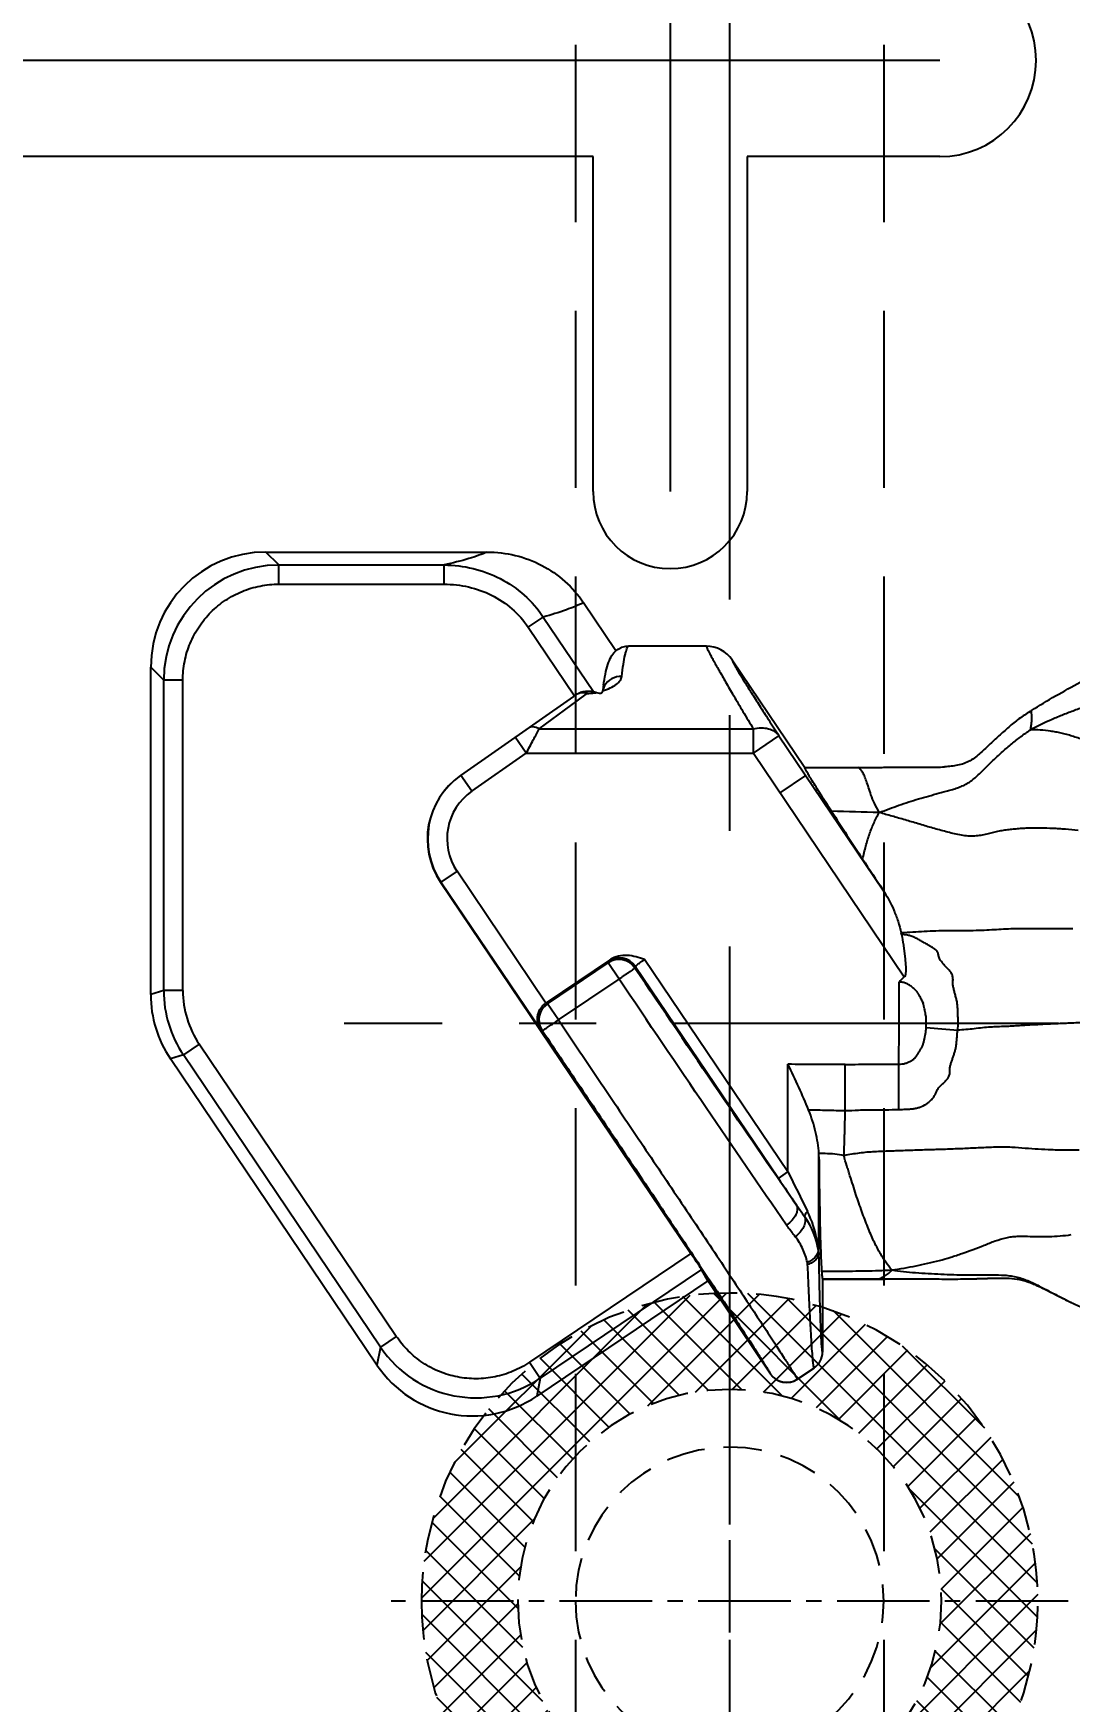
# Model space of a CAD drawing. Header units: millimetres. Extents: x 23075 to 24509, y -21593 to -20579.
# Drawn here: x 24249 to 24275.9, y -20974.49 to -20931.18 of the extents above; entities that cross this region are included whole.
import ezdxf

# ---------------------------------------------------------------- set-up
doc = ezdxf.new("R2010")
doc.units = ezdxf.units.MM
doc.header["$LTSCALE"] = 8
for name, pattern in [('CENTER', [2, 1.25, -0.25, 0.25, -0.25]), ('CENTER2', [1.125, 0.75, -0.125, 0.125, -0.125]), ('HIDDEN', [0.375, 0.25, -0.125]), ('HIDDEN2', [0.1875, 0.125, -0.0625])]:
    doc.linetypes.add(name, pattern=pattern)
doc.layers.get('DEFPOINTS').update_dxf_attribs({"color": 6})
for name, color, linetype in [('Cav-cor', 30, 'Continuous'), ('CL', 1, 'Continuous'), ('WT', 4, 'Continuous')]:
    doc.layers.add(name, color=color, linetype=linetype)
doc.layers.add('dim', color=3, linetype='Continuous', lineweight=15)
doc.styles.get("Standard").update_dxf_attribs({"font": 'txt.shx', "width": 0.8, "bigfont": 'chineset.shx'})
doc.dimstyles.new('ISO-25', dxfattribs={"dimtxt": 5, "dimasz": 4, "dimexe": 0.3, "dimexo": 0.3, "dimtad": 0, "dimzin": 1, "dimdsep": 46, "dimtxsty": 'Standard', "dimcen": 0, "dimclrd": 3, "dimclre": 3, "dimclrt": 3, "dimazin": 0, "dimtfac": 1, "dimtofl": 0, "dimtmove": 0, "dimatfit": 0, "dimfxl": 0, "dimarcsym": 0})

# ---------------------------------------------------------------- blocks, each defined once
blk = doc.blocks.new('*D27606')
at = {"layer": 'DEFPOINTS', "color": 0}
for p in [(24332.076, -20963.885), (24132.076, -20982.885), (24132.076, -21079.036)]:
    blk.add_point(p, dxfattribs=at)
at = {"layer": 'dim', "color": 3, "lineweight": -2}
for p, q in [((24332.076, -20964.185), (24332.076, -21079.336)), ((24132.076, -20983.185), (24132.076, -21079.336)), ((24136.076, -21079.036), (24222.784, -21079.036)), ((24328.076, -21079.036), (24241.368, -21079.036))]:
    blk.add_line(p, q, dxfattribs=at)
at = {"layer": 'dim', "color": 3}
for points in [[(24136.076, -21078.37), (24136.076, -21079.703), (24132.076, -21079.036)], [(24328.076, -21079.703), (24328.076, -21078.37), (24332.076, -21079.036)]]:
    blk.add_solid(points, dxfattribs=at)
at = {"layer": 'dim', "color": 3, "insert": (24232.076, -21079.036), "char_height": 5, "attachment_point": 5}
blk.add_mtext('200.00', dxfattribs=at)
blk = doc.blocks.new('20150513.114820')
at = {"layer": 'WT', "linetype": 'Continuous'}
h = blk.add_hatch(dxfattribs=at)
h.set_pattern_fill('ANSI37', color=125, scale=5, angle=270, style=0)
h.set_pattern_definition([(315, (23425.0146, -23957.4168), (0.441941738, 0.441941738), []), (45, (23425.0146, -23957.4168), (-0.441941738, 0.441941738), [])])
h.paths.add_polyline_path([(8, 0), (5.5, 0, 1), (-5.5, 0), (-8, 0, -1)])
h.paths.add_polyline_path([(-8, 0), (-5.5, 0, 0.414214), (0, -5.5, 0.414214), (5.5, 0), (8, 0, -0.414214), (0, -8, -0.414214)])
at = {"layer": 'WT', "color": 125, "linetype": 'CENTER2', "ltscale": 0.4}
for p, q in [((0, 8.788), (0, -8.788)), ((8.788, 0), (-8.788, 0))]:
    blk.add_line(p, q, dxfattribs=at)
at = {"layer": 'WT', "color": 125, "linetype": 'HIDDEN2'}
for radius in [8, 5.5, 4]:
    blk.add_circle((0, 0), radius, dxfattribs=at)

msp = doc.modelspace()

# ---------------------------------------------------------------- linework, layer by layer
at = {"layer": 'Cav-cor', "color": 241}
for p, q in [((24265.533, -20920.673), (24265.533, -20943.08)), ((24272.533, -20931.885), (24179.076, -20931.885)), ((24263.533, -20934.385), (24235.076, -20934.385)), ((24263.533, -20943.08), (24263.533, -20934.385)), ((24272.533, -20934.385), (24267.533, -20934.385)), ((24267.533, -20934.385), (24267.533, -20943.08)), ((24255.039, -20944.649), (24260.784, -20944.649)), ((24255.375, -20944.985), (24255.039, -20944.649)), ((24255.375, -20944.985), (24259.667, -20944.985)), ((24255.375, -20945.483), (24255.375, -20944.985)), ((24259.667, -20945.483), (24259.667, -20944.985)), ((24255.375, -20945.483), (24259.667, -20945.483)), ((24264.127, -20947.212), (24263.285, -20945.964)), ((24261.849, -20946.6), (24262.24, -20946.336)), ((24262.24, -20946.336), (24263.546, -20948.272)), ((24261.849, -20946.6), (24263.049, -20948.38)), ((24264.103, -20947.232), (24264.127, -20947.212)), ((24264.127, -20947.212), (24264.187, -20947.168)), ((24266.472, -20947.091), (24264.453, -20947.091)), ((24252.386, -20947.974), (24252.05, -20947.637)), ((24252.05, -20956.136), (24252.05, -20947.637)), ((24267.139, -20947.445), (24269.025, -20950.241)), ((24252.884, -20947.974), (24252.386, -20947.974)), ((24252.386, -20956.034), (24252.386, -20947.974)), ((24252.884, -20956.034), (24252.884, -20947.974)), ((24263.024, -20948.397), (24260.088, -20950.452)), ((24262.134, -20949.241), (24263.12, -20948.514)), ((24263.12, -20948.514), (24263.356, -20948.339)), ((24263.301, -20948.266), (24263.348, -20948.262)), ((24263.356, -20948.339), (24263.377, -20948.324)), ((24263.781, -20948.264), (24263.781, -20948.261)), ((24261.798, -20949.869), (24261.51, -20949.457)), ((24262.134, -20949.241), (24267.692, -20949.241)), ((24267.692, -20949.869), (24267.692, -20949.241)), ((24267.692, -20949.869), (24268.358, -20949.419)), ((24268.358, -20949.419), (24271.056, -20953.418)), ((24260.386, -20950.857), (24261.798, -20949.869)), ((24261.798, -20949.869), (24267.692, -20949.869)), ((24267.692, -20949.869), (24271.611, -20955.679)), ((24270.412, -20950.242), (24270.412, -20950.242)), ((24260.386, -20950.857), (24260.098, -20950.446)), ((24268.385, -20950.897), (24269.052, -20950.447)), ((24260.001, -20952.935), (24259.584, -20953.216)), ((24262.309, -20956.357), (24260.001, -20952.935)), ((24259.575, -20953.223), (24259.584, -20953.216)), ((24259.575, -20953.223), (24266.072, -20962.856)), ((24262.168, -20957.047), (24259.584, -20953.216)), ((24263.98, -20955.23), (24262.312, -20956.355)), ((24262.348, -20956.375), (24263.922, -20955.313)), ((24263.922, -20955.313), (24263.931, -20955.269)), ((24264.206, -20955.734), (24263.922, -20955.313)), ((24264.62, -20955.449), (24264.628, -20955.405)), ((24268.341, -20960.91), (24264.628, -20955.405)), ((24268.591, -20960.741), (24264.871, -20955.225)), ((24262.632, -20956.796), (24264.206, -20955.734)), ((24271.472, -20959.118), (24271.475, -20955.817)), ((24252.386, -20956.034), (24252.05, -20956.136)), ((24252.884, -20956.034), (24252.386, -20956.034)), ((24262.312, -20956.355), (24262.348, -20956.375)), ((24262.632, -20956.796), (24262.348, -20956.375)), ((24272.1, -20956.356), (24272.116, -20956.343)), ((24272.115, -20956.344), (24272.1, -20956.355)), ((24272.1, -20956.355), (24272.1, -20956.356)), ((24262.168, -20957.047), (24262.213, -20957.073)), ((24252.897, -20957.705), (24252.561, -20957.808)), ((24253.31, -20957.426), (24252.897, -20957.705)), ((24258.012, -20965.288), (24252.897, -20957.705)), ((24258.425, -20965.01), (24253.31, -20957.426)), ((24257.922, -20965.755), (24252.561, -20957.808)), ((24268.591, -20960.741), (24268.591, -20957.947)), ((24270.078, -20959.146), (24270.075, -20957.949)), ((24268.341, -20960.91), (24268.591, -20960.741)), ((24269.395, -20962.835), (24269.395, -20960.351)), ((24266.072, -20962.856), (24261.883, -20965.682)), ((24266.347, -20963.271), (24262.161, -20966.095)), ((24266.508, -20963.569), (24266.347, -20963.271)), ((24266.508, -20963.569), (24262.07, -20966.562)), ((24268.14, -20965.988), (24266.508, -20963.569)), ((24270.902, -20963.528), (24269.488, -20963.528)), ((24270.902, -20963.529), (24269.488, -20963.529)), ((24269.488, -20963.53), (24269.488, -20965.418)), ((24270.902, -20963.528), (24270.902, -20963.529)), ((24258.425, -20965.01), (24258.012, -20965.288)), ((24258.012, -20965.288), (24257.922, -20965.755)), ((24261.883, -20965.682), (24262.161, -20966.095)), ((24269.267, -20965.833), (24268.837, -20966.123)), ((24269.267, -20965.833), (24269.267, -20965.834)), ((24262.161, -20966.095), (24262.07, -20966.562)), ((24268.837, -20966.123), (24268.837, -20966.124))]:
    msp.add_line(p, q, dxfattribs=at)
msp.add_lwpolyline([(24263.781, -20948.264), (24263.803, -20948.188), (24263.829, -20948.141), (24263.841, -20948.127)], dxfattribs=at)
for centre, radius, start, end in [((24272.533, -20931.885), 2.5, 270, 90), ((24265.533, -20943.08), 2, 180, 0), ((24255.376, -20947.975), 2.989, 90.0146, 179.9854), ((24266.473, -20947.895), 0.804, 33.9905, 90.0112), ((24271.949, -20949.291), 8.233, 171.7473, 172.8093), ((24264.212, -20948.333), 0.437, 151.2142, 156.5604), ((24263.594, -20949.212), 0.995, 123.2391, 125.0011), ((24263.279, -20946.529), 1.797, 273.1043, 279.3159), ((24263.287, -20946.579), 1.748, 279.3265, 280.9091), ((24261.25, -20952.092), 2.01, 125.3267, 213.9988), ((24261.25, -20952.092), 1.508, 124.9997, 213.9982), ((24393.89, -20871.4), 147.698, 212.7862, 213.36012), ((24509.676, -20795.499), 286.144, 213.30471, 213.49656), ((24268.879, -20955.109), 2.713, 11.2462, 12.1712), ((24264.203, -20955.73), 0.503, 34.0238, 123.9762), ((24264.212, -20955.686), 0.503, 34.0209, 123.9791), ((24272.426, -20956.621), 1.246, 130.8608, 139.7807), ((24255.378, -20956.033), 2.992, 180.0205, 213.9795), ((24255.374, -20956.034), 2.49, 179.9975, 214.0025), ((24262.629, -20956.792), 0.503, 124.0087, 195.9305), ((24262.633, -20956.79), 0.506, 195.9984, 213.9253), ((24287.383, -20779.18), 178.461, 265.11238, 265.37607), ((24267.168, -20960.375), 2.227, 0.6235, 2.8701), ((24414.069, -20889.477), 161.995, 206.09831, 206.50212), ((24417.568, -20860.286), 179.982, 213.99175, 214.25352), ((24267.394, -20963.078), 2.009, 8.4468, 35.5337), ((24260.49, -20963.616), 2.989, 214.0146, 303.9854), ((24268.986, -20965.417), 0.502, 303.9618, 359.9683), ((24268.556, -20965.707), 0.503, 214.0295, 303.9876)]:
    msp.add_arc(centre, radius, start, end, dxfattribs=at)
for centre, major_axis, ratio, start_param, end_param in [((24255.061, -20947.66), (-2.137, 2.137), 0.992433, -0.7816, 0.7816), ((24261.241, -20952.099), (1.647, 1.153), 0.999962, 1.570796, 3.12414), ((24255.061, -20956.129), (-2.881, -0.881), 0.995841, -0.295543, 0.295543), ((24266.069, -20962.858), (-0.28, 0.415), 0.008727, -3.054326, -1.570796), ((24260.405, -20964.052), (-0.577, -2.967), 0.992433, -0.7816, 0.7816)]:
    msp.add_ellipse(centre, major_axis=major_axis, ratio=ratio, start_param=start_param, end_param=end_param, dxfattribs=at)
for points, knots in [([(24274.887, -20949.262), (24275.069, -20949.162), (24275.35, -20949.025), (24275.736, -20948.865), (24276.03, -20948.753), (24276.326, -20948.644), (24276.719, -20948.494), (24277.203, -20948.291), (24277.763, -20948.002), (24278.299, -20947.674), (24278.81, -20947.312), (24279.292, -20946.915), (24279.728, -20946.474), (24280.158, -20946.029), (24280.608, -20945.602), (24281.088, -20945.205), (24281.591, -20944.834), (24282.112, -20944.487), (24282.655, -20944.173), (24283.033, -20943.992), (24283.225, -20943.909)], [0, 0, 0, 0, 0.062302, 0.093658, 0.125123, 0.156659, 0.188212, 0.251231, 0.314122, 0.376883, 0.439465, 0.501718, 0.563617, 0.625376, 0.687276, 0.749561, 0.811987, 0.874513, 0.937126, 1, 1, 1, 1]), ([(24260.784, -20944.649), (24260.713, -20944.68), (24260.557, -20944.741), (24260.186, -20944.861), (24259.883, -20944.936), (24259.667, -20944.985)], [0, 0, 0, 0, 0.198332, 0.431213, 1, 1, 1, 1]), ([(24260.784, -20944.649), (24261.028, -20944.649), (24261.519, -20944.707), (24262.213, -20944.968), (24262.822, -20945.388), (24263.148, -20945.761), (24263.285, -20945.964)], [0, 0, 0, 0, 0.250023, 0.50003, 0.75002, 1, 1, 1, 1]), ([(24259.667, -20944.985), (24259.918, -20944.986), (24260.423, -20945.047), (24261.137, -20945.312), (24261.766, -20945.742), (24262.101, -20946.126), (24262.24, -20946.336)], [0, 0, 0, 0, 0.24991, 0.499881, 0.749915, 1, 1, 1, 1]), ([(24252.884, -20947.974), (24252.884, -20947.811), (24252.916, -20947.484), (24253.058, -20947.014), (24253.29, -20946.58), (24253.601, -20946.2), (24253.981, -20945.888), (24254.415, -20945.657), (24254.885, -20945.515), (24255.212, -20945.483), (24255.375, -20945.483)], [0, 0, 0, 0, 0.125005, 0.250001, 0.375001, 0.5, 0.624999, 0.749998, 0.874995, 1, 1, 1, 1]), ([(24259.667, -20945.483), (24259.879, -20945.483), (24260.305, -20945.531), (24260.909, -20945.747), (24261.445, -20946.103), (24261.73, -20946.424), (24261.849, -20946.6)], [0, 0, 0, 0, 0.250079, 0.500106, 0.750079, 1, 1, 1, 1]), ([(24263.285, -20945.964), (24263.141, -20946.035), (24262.796, -20946.171), (24262.443, -20946.279), (24262.24, -20946.336)], [0, 0, 0, 0, 0.432697, 1, 1, 1, 1]), ([(24263.802, -20948.109), (24263.816, -20948.011), (24263.847, -20947.828), (24263.909, -20947.578), (24263.987, -20947.378), (24264.062, -20947.271), (24264.103, -20947.232)], [0, 0, 0, 0, 0.31792, 0.591742, 0.818211, 1, 1, 1, 1]), ([(24264.187, -20947.168), (24264.227, -20947.143), (24264.313, -20947.104), (24264.407, -20947.091), (24264.453, -20947.091)], [0, 0, 0, 0, 0.500023, 1, 1, 1, 1]), ([(24264.278, -20947.876), (24264.29, -20947.769), (24264.314, -20947.582), (24264.352, -20947.366), (24264.384, -20947.235), (24264.406, -20947.167), (24264.427, -20947.12), (24264.445, -20947.097), (24264.454, -20947.091)], [0, 0, 0, 0, 0.397313, 0.696181, 0.80822, 0.895468, 0.958627, 1, 1, 1, 1]), ([(24266.473, -20947.091), (24266.472, -20947.098), (24266.48, -20947.118), (24266.495, -20947.155), (24266.522, -20947.209), (24266.557, -20947.279), (24266.603, -20947.365), (24266.659, -20947.467), (24266.724, -20947.584), (24266.829, -20947.77), (24266.982, -20948.036), (24267.191, -20948.395), (24267.431, -20948.803), (24267.602, -20949.09), (24267.692, -20949.241)], [0, 0, 0, 0, 0.008688, 0.025087, 0.049258, 0.081137, 0.120616, 0.167565, 0.221805, 0.283135, 0.426168, 0.594722, 0.786746, 1, 1, 1, 1]), ([(24267.139, -20947.445), (24267.139, -20947.452), (24267.147, -20947.471), (24267.163, -20947.506), (24267.189, -20947.556), (24267.225, -20947.621), (24267.272, -20947.7), (24267.352, -20947.835), (24267.476, -20948.038), (24267.652, -20948.318), (24267.861, -20948.647), (24268.099, -20949.019), (24268.269, -20949.282), (24268.358, -20949.419)], [0, 0, 0, 0, 0.008812, 0.02539, 0.049773, 0.081883, 0.121609, 0.168818, 0.284856, 0.428138, 0.596546, 0.787961, 1, 1, 1, 1]), ([(24263.778, -20948.255), (24263.847, -20948.235), (24263.972, -20948.188), (24264.128, -20948.096), (24264.236, -20947.995), (24264.273, -20947.913), (24264.278, -20947.876)], [0, 0, 0, 0, 0.329714, 0.607115, 0.827806, 1, 1, 1, 1]), ([(24264.278, -20947.876), (24264.187, -20947.874), (24264.006, -20947.916), (24263.871, -20948.047), (24263.829, -20948.122)], [0, 0, 0, 0, 0.510703, 1, 1, 1, 1]), ([(24274.91, -20948.763), (24275.114, -20948.629), (24275.536, -20948.378), (24275.966, -20948.145), (24276.18, -20948.025)], [0, 0, 0, 0, 0.499972, 1, 1, 1, 1]), ([(24274.91, -20948.763), (24275.114, -20948.629), (24275.536, -20948.379), (24275.967, -20948.146), (24276.18, -20948.026)], [0, 0, 0, 0, 0.499959, 1, 1, 1, 1]), ([(24263.149, -20948.32), (24263.162, -20948.313), (24263.21, -20948.289), (24263.262, -20948.272), (24263.301, -20948.266)], [0, 0, 0, 0, 0.26157, 1, 1, 1, 1]), ([(24263.223, -20948.304), (24263.217, -20948.304), (24263.192, -20948.307), (24263.167, -20948.314), (24263.15, -20948.32)], [0, 0, 0, 0, 0.257074, 1, 1, 1, 1]), ([(24263.301, -20948.306), (24263.295, -20948.305), (24263.269, -20948.302), (24263.243, -20948.302), (24263.223, -20948.304)], [0, 0, 0, 0, 0.25599, 1, 1, 1, 1]), ([(24263.377, -20948.324), (24263.358, -20948.317), (24263.333, -20948.311), (24263.308, -20948.307), (24263.301, -20948.306)], [0, 0, 0, 0, 0.753664, 1, 1, 1, 1]), ([(24263.348, -20948.262), (24263.358, -20948.262), (24263.396, -20948.261), (24263.434, -20948.261), (24263.462, -20948.262)], [0, 0, 0, 0, 0.270818, 1, 1, 1, 1]), ([(24263.377, -20948.324), (24263.373, -20948.308), (24263.368, -20948.287), (24263.359, -20948.267), (24263.353, -20948.261), (24263.351, -20948.261)], [0, 0, 0, 0, 0.703201, 0.897099, 1, 1, 1, 1]), ([(24263.462, -20948.262), (24263.47, -20948.262), (24263.498, -20948.263), (24263.527, -20948.266), (24263.546, -20948.272)], [0, 0, 0, 0, 0.282143, 1, 1, 1, 1]), ([(24263.546, -20948.272), (24263.571, -20948.279), (24263.619, -20948.294), (24263.678, -20948.31), (24263.721, -20948.314), (24263.75, -20948.31), (24263.773, -20948.293), (24263.779, -20948.274), (24263.781, -20948.264)], [0, 0, 0, 0, 0.29292, 0.567251, 0.686766, 0.790722, 0.886716, 1, 1, 1, 1]), ([(24274.91, -20948.763), (24274.862, -20948.795), (24274.766, -20948.857), (24274.622, -20948.952), (24274.484, -20949.054), (24274.353, -20949.166), (24274.225, -20949.28), (24274.096, -20949.395), (24273.969, -20949.51), (24273.801, -20949.666), (24273.635, -20949.824), (24273.461, -20949.974), (24273.32, -20950.073), (24273.162, -20950.144), (24272.995, -20950.186), (24272.824, -20950.211), (24272.71, -20950.222), (24272.653, -20950.225)], [0, 0, 0, 0, 0.062524, 0.125022, 0.187446, 0.24994, 0.312483, 0.374972, 0.437443, 0.499932, 0.624877, 0.687458, 0.749919, 0.812484, 0.874974, 0.937519, 1, 1, 1, 1]), ([(24274.887, -20949.262), (24274.894, -20949.225), (24274.906, -20949.155), (24274.921, -20949.035), (24274.92, -20948.932), (24274.917, -20948.85), (24274.914, -20948.809), (24274.915, -20948.782), (24274.912, -20948.768), (24274.91, -20948.763)], [0, 0, 0, 0, 0.226403, 0.422516, 0.725643, 0.837619, 0.917092, 0.96799, 1, 1, 1, 1]), ([(24261.798, -20949.869), (24261.859, -20949.755), (24261.948, -20949.59), (24262.059, -20949.38), (24262.11, -20949.286), (24262.134, -20949.241)], [0, 0, 0, 0, 0.544566, 0.789674, 1, 1, 1, 1]), ([(24262.134, -20949.241), (24262.108, -20949.227), (24262.056, -20949.203), (24261.978, -20949.186), (24261.905, -20949.191), (24261.863, -20949.209), (24261.845, -20949.222)], [0, 0, 0, 0, 0.293955, 0.555144, 0.786673, 1, 1, 1, 1]), ([(24267.692, -20949.241), (24267.758, -20949.224), (24267.89, -20949.206), (24268.08, -20949.225), (24268.244, -20949.295), (24268.327, -20949.375), (24268.358, -20949.419)], [0, 0, 0, 0, 0.281445, 0.540401, 0.778025, 1, 1, 1, 1]), ([(24270.959, -20951.411), (24271.044, -20951.381), (24271.214, -20951.317), (24271.469, -20951.223), (24271.724, -20951.136), (24271.982, -20951.057), (24272.198, -20950.996), (24272.37, -20950.947), (24272.5, -20950.91), (24272.63, -20950.873), (24272.761, -20950.839), (24272.892, -20950.804), (24273.022, -20950.762), (24273.15, -20950.708), (24273.274, -20950.641), (24273.393, -20950.558), (24273.505, -20950.46), (24273.613, -20950.355), (24273.757, -20950.212), (24273.939, -20950.034), (24274.164, -20949.827), (24274.397, -20949.629), (24274.637, -20949.439), (24274.802, -20949.319), (24274.887, -20949.262)], [0, 0, 0, 0, 0.059731, 0.119081, 0.1782, 0.237001, 0.295851, 0.325378, 0.354975, 0.384586, 0.414164, 0.443764, 0.473549, 0.503776, 0.534593, 0.5662, 0.598746, 0.63195, 0.665318, 0.732059, 0.799067, 0.866067, 0.933023, 1, 1, 1, 1]), ([(24277.118, -20949.918), (24277.022, -20949.864), (24276.833, -20949.762), (24276.544, -20949.633), (24276.256, -20949.527), (24276.018, -20949.442), (24275.827, -20949.385), (24275.686, -20949.35), (24275.547, -20949.322), (24275.366, -20949.292), (24275.146, -20949.268), (24274.972, -20949.261), (24274.887, -20949.262)], [0, 0, 0, 0, 0.140381, 0.27401, 0.403534, 0.532528, 0.595803, 0.657546, 0.718044, 0.777482, 0.891801, 1, 1, 1, 1]), ([(24269.721, -20951.379), (24269.626, -20951.231), (24269.491, -20951.021), (24269.325, -20950.757), (24269.226, -20950.598), (24269.147, -20950.466), (24269.087, -20950.364), (24269.05, -20950.298), (24269.032, -20950.261), (24269.027, -20950.247), (24269.025, -20950.241)], [0, 0, 0, 0, 0.395339, 0.560579, 0.701655, 0.817043, 0.90576, 0.967005, 0.987068, 1, 1, 1, 1]), ([(24269.026, -20950.243), (24269.257, -20950.243), (24269.719, -20950.243), (24270.181, -20950.244), (24270.412, -20950.242)], [0, 0, 0, 0, 0.5, 1, 1, 1, 1]), ([(24269.026, -20950.243), (24269.257, -20950.243), (24269.719, -20950.242), (24270.181, -20950.243), (24270.412, -20950.242)], [0, 0, 0, 0, 0.5, 1, 1, 1, 1]), ([(24270.412, -20950.242), (24270.53, -20950.241), (24270.708, -20950.244), (24270.945, -20950.242), (24271.123, -20950.236), (24271.301, -20950.232), (24271.538, -20950.23), (24271.715, -20950.231), (24271.834, -20950.231)], [0, 0, 0, 0, 0.250002, 0.374998, 0.500002, 0.625, 0.750001, 1, 1, 1, 1]), ([(24270.412, -20950.242), (24270.53, -20950.242), (24270.767, -20950.247), (24271.123, -20950.236), (24271.478, -20950.23), (24271.715, -20950.231), (24271.834, -20950.231)], [0, 0, 0, 0, 0.250046, 0.500078, 0.750126, 1, 1, 1, 1]), ([(24270.959, -20951.411), (24270.918, -20951.331), (24270.838, -20951.182), (24270.747, -20950.963), (24270.686, -20950.767), (24270.632, -20950.602), (24270.58, -20950.467), (24270.529, -20950.361), (24270.475, -20950.287), (24270.433, -20950.252), (24270.412, -20950.242)], [0, 0, 0, 0, 0.206854, 0.389234, 0.544939, 0.678422, 0.78835, 0.877377, 0.94709, 1, 1, 1, 1]), ([(24271.834, -20950.231), (24271.97, -20950.232), (24272.243, -20950.238), (24272.517, -20950.235), (24272.653, -20950.225)], [0, 0, 0, 0, 0.500075, 1, 1, 1, 1]), ([(24271.834, -20950.231), (24271.97, -20950.232), (24272.243, -20950.237), (24272.517, -20950.234), (24272.653, -20950.225)], [0, 0, 0, 0, 0.500041, 1, 1, 1, 1]), ([(24270.528, -20952.619), (24270.555, -20952.505), (24270.609, -20952.286), (24270.703, -20951.969), (24270.818, -20951.678), (24270.911, -20951.498), (24270.959, -20951.411)], [0, 0, 0, 0, 0.271226, 0.527239, 0.770136, 1, 1, 1, 1]), ([(24276.123, -20951.876), (24276.013, -20951.864), (24275.849, -20951.848), (24275.63, -20951.833), (24275.416, -20951.823), (24275.153, -20951.815), (24274.894, -20951.813), (24274.692, -20951.823), (24274.543, -20951.835), (24274.396, -20951.849), (24274.25, -20951.866), (24274.105, -20951.888), (24273.963, -20951.921), (24273.821, -20951.959), (24273.673, -20951.994), (24273.516, -20952.018), (24273.351, -20952.028), (24273.178, -20952.018), (24273.003, -20951.987), (24272.828, -20951.944), (24272.654, -20951.898), (24272.482, -20951.851), (24272.253, -20951.787), (24271.97, -20951.704), (24271.688, -20951.619), (24271.462, -20951.553), (24271.238, -20951.49), (24271.07, -20951.444), (24270.959, -20951.411)], [0, 0, 0, 0, 0.062866, 0.093973, 0.124654, 0.185004, 0.24379, 0.272323, 0.300473, 0.328506, 0.3565, 0.384297, 0.411829, 0.43956, 0.468198, 0.498333, 0.529836, 0.562558, 0.596403, 0.630845, 0.665117, 0.699015, 0.732752, 0.800219, 0.867297, 0.900638, 0.933884, 1, 1, 1, 1]), ([(24271.056, -20953.418), (24271.166, -20953.586), (24271.309, -20953.856), (24271.453, -20954.237), (24271.51, -20954.436), (24271.532, -20954.537)], [0, 0, 0, 0, 0.492977, 0.744683, 1, 1, 1, 1]), ([(24275.985, -20954.426), (24275.798, -20954.428), (24275.52, -20954.428), (24275.153, -20954.428), (24274.887, -20954.429), (24274.628, -20954.431), (24274.376, -20954.433), (24274.128, -20954.442), (24273.877, -20954.462), (24273.61, -20954.476), (24273.326, -20954.48), (24273.029, -20954.478), (24272.73, -20954.478), (24272.43, -20954.487), (24272.13, -20954.501), (24271.831, -20954.517), (24271.631, -20954.53), (24271.531, -20954.537)], [0, 0, 0, 0, 0.125942, 0.18733, 0.247021, 0.304939, 0.361551, 0.416798, 0.471932, 0.531435, 0.596325, 0.663392, 0.73088, 0.798156, 0.865385, 0.932699, 1, 1, 1, 1]), ([(24272.997, -20957.06), (24273.004, -20956.993), (24273.01, -20956.891), (24273.007, -20956.756), (24273.001, -20956.654), (24272.998, -20956.552), (24272.996, -20956.451), (24272.985, -20956.35), (24272.964, -20956.25), (24272.935, -20956.153), (24272.91, -20956.055), (24272.887, -20955.957), (24272.868, -20955.857), (24272.876, -20955.773), (24272.874, -20955.706), (24272.866, -20955.656), (24272.85, -20955.608), (24272.825, -20955.564), (24272.793, -20955.525), (24272.759, -20955.488), (24272.725, -20955.451), (24272.69, -20955.415), (24272.656, -20955.378), (24272.623, -20955.34), (24272.591, -20955.301), (24272.559, -20955.262), (24272.53, -20955.221), (24272.51, -20955.175), (24272.502, -20955.126), (24272.495, -20955.078), (24272.477, -20955.031), (24272.445, -20954.993), (24272.407, -20954.96), (24272.352, -20954.921), (24272.28, -20954.878), (24272.207, -20954.836), (24272.149, -20954.803), (24272.104, -20954.779), (24272.06, -20954.756), (24272.002, -20954.723), (24271.929, -20954.68), (24271.839, -20954.635), (24271.742, -20954.604), (24271.642, -20954.584), (24271.574, -20954.58), (24271.54, -20954.58)], [0, 0, 0, 0, 0.06304, 0.094572, 0.1261, 0.157609, 0.189086, 0.220512, 0.251914, 0.283293, 0.314657, 0.346011, 0.377254, 0.408369, 0.423975, 0.439641, 0.455229, 0.470715, 0.486285, 0.501898, 0.517463, 0.533045, 0.548597, 0.564086, 0.579648, 0.595371, 0.610913, 0.626139, 0.641519, 0.656832, 0.671764, 0.687075, 0.702932, 0.718723, 0.749712, 0.780877, 0.796453, 0.81205, 0.827645, 0.843218, 0.874372, 0.905564, 0.936935, 0.968458, 1, 1, 1, 1]), ([(24271.54, -20954.58), (24271.558, -20954.669), (24271.581, -20954.803), (24271.607, -20954.984), (24271.623, -20955.122), (24271.637, -20955.262), (24271.646, -20955.379), (24271.649, -20955.473), (24271.648, -20955.544), (24271.643, -20955.604), (24271.632, -20955.649), (24271.62, -20955.671), (24271.611, -20955.679)], [0, 0, 0, 0, 0.243346, 0.367147, 0.492124, 0.618092, 0.744863, 0.808496, 0.872261, 0.936119, 0.968062, 1, 1, 1, 1]), ([(24264.871, -20955.225), (24264.797, -20955.201), (24264.651, -20955.153), (24264.422, -20955.111), (24264.189, -20955.126), (24264.043, -20955.187), (24263.98, -20955.23)], [0, 0, 0, 0, 0.250433, 0.500621, 0.750471, 1, 1, 1, 1]), ([(24263.931, -20955.269), (24263.931, -20955.268), (24263.936, -20955.264), (24263.945, -20955.256), (24263.961, -20955.244), (24263.973, -20955.235), (24263.98, -20955.23)], [0, 0, 0, 0, 0.081617, 0.275729, 0.58289, 1, 1, 1, 1]), ([(24264.62, -20955.449), (24264.619, -20955.449), (24264.616, -20955.452), (24264.61, -20955.457), (24264.6, -20955.465), (24264.586, -20955.474), (24264.569, -20955.487), (24264.539, -20955.507), (24264.494, -20955.539), (24264.432, -20955.581), (24264.362, -20955.629), (24264.286, -20955.681), (24264.234, -20955.717), (24264.206, -20955.734)], [0, 0, 0, 0, 0.006421, 0.022238, 0.047232, 0.081193, 0.123789, 0.174614, 0.299109, 0.449863, 0.621295, 0.807224, 1, 1, 1, 1]), ([(24268.803, -20961.59), (24268.128, -20960.617), (24266.73, -20958.572), (24265.343, -20956.52), (24264.62, -20955.449)], [0, 0, 0, 0, 0.478098, 1, 1, 1, 1]), ([(24264.628, -20955.405), (24264.628, -20955.404), (24264.63, -20955.402), (24264.633, -20955.398), (24264.639, -20955.393), (24264.65, -20955.383), (24264.67, -20955.367), (24264.7, -20955.345), (24264.736, -20955.318), (24264.793, -20955.277), (24264.839, -20955.246), (24264.871, -20955.225)], [0, 0, 0, 0, 0.007794, 0.024095, 0.049326, 0.083384, 0.176788, 0.300999, 0.451424, 0.622444, 1, 1, 1, 1]), ([(24268.553, -20962.119), (24267.853, -20961.107), (24266.4, -20958.982), (24264.958, -20956.849), (24264.206, -20955.734)], [0, 0, 0, 0, 0.477832, 1, 1, 1, 1]), ([(24272.051, -20956.255), (24272.044, -20956.241), (24272.029, -20956.212), (24272.01, -20956.177), (24271.994, -20956.149), (24271.982, -20956.129), (24271.968, -20956.109), (24271.956, -20956.089), (24271.944, -20956.068), (24271.929, -20956.049), (24271.911, -20956.033), (24271.894, -20956.016), (24271.878, -20955.998), (24271.855, -20955.976), (24271.824, -20955.951), (24271.786, -20955.921), (24271.733, -20955.885), (24271.678, -20955.853), (24271.618, -20955.829), (24271.555, -20955.815), (24271.506, -20955.814), (24271.475, -20955.817)], [0, 0, 0, 0, 0.062442, 0.124954, 0.156149, 0.187312, 0.218529, 0.249871, 0.281184, 0.312224, 0.343467, 0.374709, 0.405894, 0.437048, 0.499503, 0.561949, 0.624451, 0.74945, 0.8121, 0.874725, 1, 1, 1, 1]), ([(24262.168, -20957.047), (24262.138, -20957.001), (24262.09, -20956.893), (24262.08, -20956.707), (24262.145, -20956.51), (24262.246, -20956.4), (24262.309, -20956.357)], [0, 0, 0, 0, 0.216016, 0.446019, 0.705252, 1, 1, 1, 1]), ([(24272.1, -20956.356), (24272.094, -20956.338), (24272.074, -20956.306), (24272.059, -20956.272), (24272.051, -20956.255)], [0, 0, 0, 0, 0.50018, 1, 1, 1, 1]), ([(24272.178, -20956.992), (24272.179, -20956.965), (24272.18, -20956.912), (24272.18, -20956.838), (24272.18, -20956.77), (24272.175, -20956.71), (24272.164, -20956.651), (24272.153, -20956.591), (24272.14, -20956.532), (24272.13, -20956.483), (24272.121, -20956.443), (24272.114, -20956.414), (24272.107, -20956.385), (24272.103, -20956.365), (24272.1, -20956.355)], [0, 0, 0, 0, 0.12508, 0.250161, 0.343976, 0.437728, 0.531477, 0.6252, 0.718906, 0.812644, 0.859481, 0.906278, 0.95315, 1, 1, 1, 1]), ([(24262.235, -20957.059), (24262.255, -20957.046), (24262.307, -20957.014), (24262.396, -20956.954), (24262.509, -20956.88), (24262.589, -20956.824), (24262.632, -20956.796)], [0, 0, 0, 0, 0.150973, 0.383926, 0.676353, 1, 1, 1, 1]), ([(24262.632, -20956.796), (24263.002, -20957.345), (24263.738, -20958.437), (24264.827, -20960.054), (24265.867, -20961.605), (24266.684, -20962.827), (24267.274, -20963.715), (24267.653, -20964.286), (24267.98, -20964.783), (24268.255, -20965.203), (24268.479, -20965.548), (24268.632, -20965.787), (24268.727, -20965.938), (24268.777, -20966.019), (24268.813, -20966.079), (24268.831, -20966.111), (24268.837, -20966.123)], [0, 0, 0, 0, 0.177211, 0.352692, 0.521949, 0.677293, 0.746314, 0.807591, 0.860662, 0.90555, 0.942275, 0.970658, 0.981546, 0.990118, 0.996294, 1, 1, 1, 1]), ([(24262.213, -20957.072), (24262.213, -20957.073), (24262.216, -20957.072), (24262.22, -20957.069), (24262.227, -20957.065), (24262.232, -20957.061), (24262.235, -20957.059)], [0, 0, 0, 0, 0.082739, 0.273456, 0.579506, 1, 1, 1, 1]), ([(24262.213, -20957.073), (24262.565, -20957.595), (24263.266, -20958.635), (24264.303, -20960.176), (24265.296, -20961.657), (24266.077, -20962.826), (24266.643, -20963.677), (24267.005, -20964.225), (24267.319, -20964.701), (24267.582, -20965.104), (24267.796, -20965.435), (24267.943, -20965.664), (24268.034, -20965.809), (24268.082, -20965.888), (24268.116, -20965.945), (24268.134, -20965.976), (24268.14, -20965.988)], [0, 0, 0, 0, 0.176515, 0.351454, 0.520513, 0.676114, 0.7454, 0.806897, 0.860113, 0.905107, 0.941939, 0.970428, 0.981374, 0.990007, 0.996243, 1, 1, 1, 1]), ([(24271.472, -20959.118), (24271.533, -20959.118), (24271.625, -20959.116), (24271.747, -20959.108), (24271.838, -20959.1), (24271.928, -20959.084), (24272.045, -20959.052), (24272.155, -20958.999), (24272.252, -20958.927), (24272.318, -20958.866), (24272.376, -20958.798), (24272.421, -20958.72), (24272.453, -20958.637), (24272.497, -20958.558), (24272.561, -20958.494), (24272.626, -20958.432), (24272.694, -20958.372), (24272.753, -20958.303), (24272.788, -20958.218), (24272.797, -20958.128), (24272.792, -20958.037), (24272.811, -20957.964), (24272.83, -20957.906), (24272.849, -20957.849), (24272.872, -20957.776), (24272.901, -20957.69), (24272.929, -20957.604), (24272.951, -20957.515), (24272.964, -20957.425), (24272.972, -20957.334), (24272.981, -20957.212), (24272.99, -20957.121), (24272.997, -20957.06)], [0, 0, 0, 0, 0.063125, 0.094736, 0.126332, 0.157828, 0.189288, 0.251638, 0.282643, 0.313626, 0.344459, 0.375155, 0.405984, 0.436599, 0.467757, 0.498986, 0.530149, 0.561243, 0.592174, 0.623282, 0.654329, 0.68539, 0.701153, 0.716875, 0.748174, 0.779545, 0.810989, 0.842409, 0.873869, 0.905382, 0.936897, 1, 1, 1, 1]), ([(24271.475, -20957.945), (24271.529, -20957.945), (24271.612, -20957.932), (24271.714, -20957.895), (24271.787, -20957.857), (24271.845, -20957.82), (24271.884, -20957.782), (24271.911, -20957.752), (24271.937, -20957.72), (24271.959, -20957.685), (24271.981, -20957.651), (24272.01, -20957.605), (24272.037, -20957.557), (24272.063, -20957.509), (24272.082, -20957.473), (24272.097, -20957.435), (24272.108, -20957.395), (24272.119, -20957.356), (24272.132, -20957.303), (24272.146, -20957.236), (24272.162, -20957.156), (24272.174, -20957.074), (24272.177, -20957.02), (24272.178, -20956.992)], [0, 0, 0, 0, 0.125085, 0.187609, 0.250098, 0.312461, 0.343644, 0.374885, 0.406057, 0.437259, 0.468495, 0.49969, 0.56208, 0.593272, 0.624473, 0.655674, 0.686988, 0.718254, 0.749533, 0.81213, 0.874733, 0.937356, 1, 1, 1, 1]), ([(24276.167, -20956.871), (24276.03, -20956.875), (24275.76, -20956.887), (24275.36, -20956.904), (24275.033, -20956.919), (24274.778, -20956.933), (24274.592, -20956.945), (24274.408, -20956.957), (24274.159, -20956.969), (24273.902, -20956.974), (24273.636, -20957), (24273.426, -20957.026), (24273.212, -20957.048), (24273.068, -20957.056), (24272.997, -20957.06)], [0, 0, 0, 0, 0.128972, 0.255469, 0.37829, 0.438255, 0.496724, 0.554223, 0.611906, 0.73231, 0.797011, 0.864242, 0.932232, 1, 1, 1, 1]), ([(24270.075, -20957.949), (24269.828, -20957.95), (24269.333, -20957.949), (24268.839, -20957.948), (24268.591, -20957.947)], [0, 0, 0, 0, 0.5, 1, 1, 1, 1]), ([(24269.128, -20959.133), (24269.049, -20958.934), (24268.873, -20958.537), (24268.686, -20958.146), (24268.591, -20957.947)], [0, 0, 0, 0, 0.493634, 1, 1, 1, 1]), ([(24270.075, -20957.949), (24270.192, -20957.949), (24270.425, -20957.947), (24270.775, -20957.946), (24271.125, -20957.946), (24271.358, -20957.945), (24271.475, -20957.945)], [0, 0, 0, 0, 0.25, 0.5, 0.75, 1, 1, 1, 1]), ([(24269.128, -20959.133), (24269.207, -20959.132), (24269.365, -20959.131), (24269.603, -20959.136), (24269.84, -20959.143), (24269.999, -20959.146), (24270.078, -20959.146)], [0, 0, 0, 0, 0.250011, 0.499999, 0.750003, 1, 1, 1, 1]), ([(24269.392, -20960.264), (24269.388, -20960.171), (24269.367, -20959.982), (24269.292, -20959.6), (24269.202, -20959.317), (24269.128, -20959.133)], [0, 0, 0, 0, 0.24048, 0.48812, 1, 1, 1, 1]), ([(24270.05, -20960.319), (24270.046, -20960.272), (24270.047, -20960.177), (24270.056, -20960.035), (24270.06, -20959.891), (24270.064, -20959.696), (24270.07, -20959.447), (24270.075, -20959.247), (24270.077, -20959.146)], [0, 0, 0, 0, 0.121407, 0.242552, 0.364838, 0.488931, 0.741981, 1, 1, 1, 1]), ([(24270.077, -20959.146), (24270.194, -20959.148), (24270.368, -20959.135), (24270.6, -20959.126), (24270.775, -20959.128), (24270.949, -20959.133), (24271.182, -20959.133), (24271.356, -20959.118), (24271.472, -20959.118)], [0, 0, 0, 0, 0.249989, 0.374975, 0.499991, 0.625001, 0.750012, 1, 1, 1, 1]), ([(24270.05, -20960.319), (24269.889, -20960.282), (24269.668, -20960.264), (24269.448, -20960.264), (24269.392, -20960.264)], [0, 0, 0, 0, 0.748876, 1, 1, 1, 1]), ([(24276.152, -20960.176), (24276.031, -20960.178), (24275.851, -20960.18), (24275.612, -20960.175), (24275.378, -20960.166), (24275.091, -20960.151), (24274.746, -20960.13), (24274.455, -20960.104), (24274.213, -20960.096), (24274.022, -20960.098), (24273.825, -20960.105), (24273.56, -20960.117), (24273.229, -20960.133), (24272.83, -20960.15), (24272.432, -20960.163), (24272.033, -20960.174), (24271.635, -20960.187), (24271.303, -20960.199), (24271.037, -20960.209), (24270.838, -20960.217), (24270.639, -20960.23), (24270.376, -20960.259), (24270.18, -20960.293), (24270.05, -20960.319)], [0, 0, 0, 0, 0.059166, 0.088352, 0.117237, 0.173907, 0.229671, 0.286788, 0.316949, 0.34847, 0.380818, 0.4134, 0.478586, 0.543839, 0.609064, 0.674271, 0.7395, 0.804717, 0.837337, 0.869955, 0.902537, 0.93508, 1, 1, 1, 1]), ([(24271.286, -20963.284), (24271.233, -20963.219), (24271.119, -20963.075), (24270.992, -20962.872), (24270.891, -20962.683), (24270.813, -20962.524), (24270.736, -20962.352), (24270.633, -20962.1), (24270.503, -20961.757), (24270.377, -20961.394), (24270.278, -20961.083), (24270.214, -20960.879), (24270.16, -20960.711), (24270.103, -20960.54), (24270.064, -20960.409), (24270.05, -20960.319)], [0, 0, 0, 0, 0.077473, 0.170132, 0.221586, 0.27652, 0.334803, 0.396328, 0.529403, 0.67514, 0.752513, 0.832576, 0.873712, 0.91572, 1, 1, 1, 1]), ([(24269.395, -20960.351), (24269.399, -20960.689), (24269.407, -20961.31), (24269.422, -20962.15), (24269.44, -20962.8), (24269.455, -20963.166), (24269.464, -20963.313)], [0, 0, 0, 0, 0.34176, 0.628673, 0.850831, 1, 1, 1, 1]), ([(24268.803, -20961.59), (24268.813, -20961.607), (24268.829, -20961.645), (24268.835, -20961.709), (24268.824, -20961.779), (24268.786, -20961.879), (24268.699, -20962.002), (24268.606, -20962.083), (24268.553, -20962.119)], [0, 0, 0, 0, 0.092398, 0.191578, 0.301058, 0.42238, 0.697451, 1, 1, 1, 1]), ([(24269.029, -20961.911), (24269.01, -20961.885), (24268.934, -20961.779), (24268.859, -20961.672), (24268.803, -20961.59)], [0, 0, 0, 0, 0.243851, 1, 1, 1, 1]), ([(24269.029, -20961.911), (24269.041, -20961.95), (24269.045, -20962.042), (24268.998, -20962.179), (24268.908, -20962.312), (24268.826, -20962.388), (24268.78, -20962.422)], [0, 0, 0, 0, 0.204806, 0.443785, 0.713698, 1, 1, 1, 1]), ([(24269.029, -20961.911), (24269.026, -20961.888), (24269.043, -20961.832), (24269.076, -20961.789), (24269.097, -20961.764)], [0, 0, 0, 0, 0.412799, 1, 1, 1, 1]), ([(24269.381, -20962.783), (24269.373, -20962.696), (24269.325, -20962.346), (24269.216, -20962.003), (24269.097, -20961.764)], [0, 0, 0, 0, 0.246477, 1, 1, 1, 1]), ([(24268.78, -20962.422), (24268.761, -20962.398), (24268.683, -20962.299), (24268.607, -20962.197), (24268.553, -20962.119)], [0, 0, 0, 0, 0.245532, 1, 1, 1, 1]), ([(24269.095, -20963.091), (24269.069, -20962.972), (24268.989, -20962.735), (24268.858, -20962.522), (24268.78, -20962.422)], [0, 0, 0, 0, 0.488571, 1, 1, 1, 1]), ([(24271.286, -20963.284), (24271.392, -20963.269), (24271.603, -20963.237), (24271.915, -20963.179), (24272.221, -20963.113), (24272.522, -20963.043), (24272.817, -20962.955), (24273.204, -20962.826), (24273.587, -20962.684), (24273.962, -20962.529), (24274.203, -20962.455), (24274.395, -20962.421), (24274.582, -20962.405), (24274.812, -20962.412), (24275.088, -20962.419), (24275.369, -20962.417), (24275.654, -20962.404), (24275.846, -20962.384), (24275.94, -20962.368)], [0, 0, 0, 0, 0.06751, 0.133722, 0.198996, 0.263563, 0.327825, 0.391867, 0.519618, 0.583813, 0.646443, 0.676712, 0.706143, 0.763574, 0.820839, 0.879694, 0.939708, 1, 1, 1, 1]), ([(24269.381, -20962.783), (24269.37, -20962.848), (24269.313, -20962.945), (24269.202, -20963.037), (24269.132, -20963.075), (24269.095, -20963.091)], [0, 0, 0, 0, 0.458205, 0.720607, 1, 1, 1, 1]), ([(24269.395, -20962.835), (24269.395, -20962.868), (24269.378, -20962.936), (24269.315, -20963.026), (24269.22, -20963.098), (24269.143, -20963.132), (24269.102, -20963.145)], [0, 0, 0, 0, 0.216154, 0.450914, 0.712679, 1, 1, 1, 1]), ([(24269.488, -20965.418), (24269.485, -20965.407), (24269.48, -20965.379), (24269.474, -20965.327), (24269.468, -20965.256), (24269.459, -20965.122), (24269.448, -20964.911), (24269.436, -20964.609), (24269.425, -20964.245), (24269.414, -20963.823), (24269.404, -20963.347), (24269.398, -20963.011), (24269.395, -20962.835)], [0, 0, 0, 0, 0.012455, 0.032776, 0.060764, 0.096161, 0.187971, 0.305678, 0.446997, 0.61051, 0.795208, 1, 1, 1, 1]), ([(24269.267, -20965.833), (24269.263, -20965.823), (24269.257, -20965.794), (24269.25, -20965.741), (24269.241, -20965.666), (24269.229, -20965.528), (24269.212, -20965.31), (24269.193, -20964.996), (24269.172, -20964.617), (24269.15, -20964.177), (24269.126, -20963.68), (24269.11, -20963.329), (24269.102, -20963.145)], [0, 0, 0, 0, 0.01234, 0.032509, 0.060318, 0.095522, 0.186966, 0.304454, 0.445783, 0.609488, 0.794587, 1, 1, 1, 1]), ([(24269.464, -20963.313), (24269.617, -20963.313), (24269.998, -20963.314), (24270.605, -20963.313), (24271.06, -20963.297), (24271.286, -20963.284)], [0, 0, 0, 0, 0.250982, 0.627193, 1, 1, 1, 1]), ([(24269.464, -20963.313), (24269.466, -20963.34), (24269.47, -20963.388), (24269.475, -20963.451), (24269.481, -20963.496), (24269.485, -20963.521), (24269.488, -20963.53)], [0, 0, 0, 0, 0.371474, 0.661204, 0.86958, 1, 1, 1, 1]), ([(24270.902, -20963.528), (24270.935, -20963.522), (24271.002, -20963.5), (24271.1, -20963.446), (24271.201, -20963.379), (24271.261, -20963.319), (24271.286, -20963.284)], [0, 0, 0, 0, 0.217172, 0.457027, 0.722467, 1, 1, 1, 1]), ([(24271.286, -20963.284), (24271.386, -20963.3), (24271.592, -20963.329), (24271.907, -20963.356), (24272.232, -20963.376), (24272.562, -20963.394), (24272.892, -20963.409), (24273.224, -20963.411), (24273.555, -20963.41), (24273.886, -20963.413), (24274.162, -20963.414), (24274.381, -20963.437), (24274.543, -20963.47), (24274.7, -20963.516), (24274.904, -20963.597), (24275.145, -20963.721), (24275.435, -20963.87), (24275.724, -20964.021), (24276.019, -20964.171), (24276.223, -20964.259), (24276.328, -20964.299)], [0, 0, 0, 0, 0.058108, 0.118911, 0.181557, 0.244656, 0.307884, 0.371102, 0.434305, 0.497561, 0.560805, 0.592288, 0.623733, 0.655104, 0.686353, 0.748676, 0.81071, 0.872906, 0.93586, 1, 1, 1, 1]), ([(24275.324, -20963.828), (24275.241, -20963.786), (24275.075, -20963.7), (24274.815, -20963.592), (24274.543, -20963.523), (24274.262, -20963.5), (24273.982, -20963.505), (24273.702, -20963.513), (24273.422, -20963.522), (24273.142, -20963.528), (24272.862, -20963.53), (24272.582, -20963.529), (24272.302, -20963.527), (24271.929, -20963.527), (24271.462, -20963.528), (24271.088, -20963.528), (24270.902, -20963.528)], [0, 0, 0, 0, 0.062515, 0.12501, 0.187571, 0.249997, 0.312606, 0.375114, 0.437565, 0.50005, 0.562547, 0.625041, 0.687533, 0.750025, 0.875016, 1, 1, 1, 1]), ([(24275.324, -20963.828), (24275.241, -20963.786), (24275.115, -20963.723), (24274.945, -20963.647), (24274.814, -20963.597), (24274.68, -20963.556), (24274.496, -20963.52), (24274.262, -20963.503), (24273.982, -20963.506), (24273.702, -20963.515), (24273.422, -20963.523), (24273.142, -20963.528), (24272.862, -20963.53), (24272.582, -20963.529), (24272.302, -20963.527), (24271.929, -20963.528), (24271.462, -20963.528), (24271.088, -20963.529), (24270.902, -20963.529)], [0, 0, 0, 0, 0.062481, 0.093775, 0.125067, 0.1563, 0.187556, 0.250117, 0.312604, 0.375095, 0.437585, 0.500076, 0.562566, 0.625057, 0.687547, 0.750038, 0.875019, 1, 1, 1, 1]), ([(24261.883, -20965.682), (24261.748, -20965.773), (24261.459, -20965.929), (24260.99, -20966.074), (24260.501, -20966.125), (24260.011, -20966.079), (24259.54, -20965.939), (24259.106, -20965.708), (24258.725, -20965.398), (24258.516, -20965.145), (24258.425, -20965.01)], [0, 0, 0, 0, 0.125005, 0.250001, 0.375001, 0.5, 0.624999, 0.749998, 0.874995, 1, 1, 1, 1]), ([(24268.837, -20966.123), (24268.783, -20966.16), (24268.659, -20966.212), (24268.491, -20966.213), (24268.365, -20966.175), (24268.277, -20966.128), (24268.2, -20966.066), (24268.157, -20966.015), (24268.139, -20965.988)], [0, 0, 0, 0, 0.249394, 0.498772, 0.624116, 0.749292, 0.874781, 1, 1, 1, 1])]:
    msp.add_open_spline(points, degree=3, knots=knots, dxfattribs=at)
for points in [[(24263.811, -20948.159), (24263.797, -20948.191), (24263.787, -20948.226), (24263.781, -20948.261)], [(24263.049, -20948.38), (24263.065, -20948.369), (24263.082, -20948.359), (24263.099, -20948.349)], [(24263.099, -20948.349), (24263.115, -20948.339), (24263.132, -20948.329), (24263.149, -20948.32)], [(24270.959, -20951.411), (24270.546, -20951.401), (24270.133, -20951.39), (24269.721, -20951.379)], [(24269.395, -20962.835), (24269.394, -20962.817), (24269.39, -20962.799), (24269.381, -20962.783)], [(24269.102, -20963.145), (24269.101, -20963.127), (24269.099, -20963.109), (24269.095, -20963.091)], [(24275.948, -20964.139), (24275.738, -20964.04), (24275.532, -20963.932), (24275.324, -20963.828)]]:
    msp.add_open_spline(points, degree=3, dxfattribs=at)
at = {"layer": 'CL', "color": 6, "linetype": 'CENTER'}
msp.add_line((24307.612, -20956.885), (24257.071, -20956.885), dxfattribs=at)
at = {"layer": 'WT', "color": 125, "linetype": 'CENTER', "ltscale": 1.5}
msp.add_line((24267.076, -20666.885), (24267.076, -21066.885), dxfattribs=at)
at = {"layer": 'WT', "color": 125, "linetype": 'HIDDEN', "ltscale": 2.3}
for p, q in [((24263.076, -20696.885), (24263.076, -21036.885)), ((24271.076, -20696.885), (24271.076, -21036.885))]:
    msp.add_line(p, q, dxfattribs=at)

# ---------------------------------------------------------------- block references
at = {"layer": 'WT', "xscale": -1, "rotation": -90.00000000000001}
msp.add_blockref('20150513.114820', (24267.076, -20971.885), dxfattribs=at)

# ---------------------------------------------------------------- dimensions: what is measured, and where the dimension line sits
at = {"layer": 'dim'}
dim = msp.add_linear_dim(base=(24132.076, -21079.036), p1=(24332.076, -20963.885), p2=(24132.076, -20982.885), angle=180, dimstyle='ISO-25', dxfattribs=at)
dim.commit()
dim.dimension.update_dxf_attribs({"geometry": '*D27606', "text_midpoint": (24232.076, -21079.036)})

doc.saveas('drawing.dxf')
